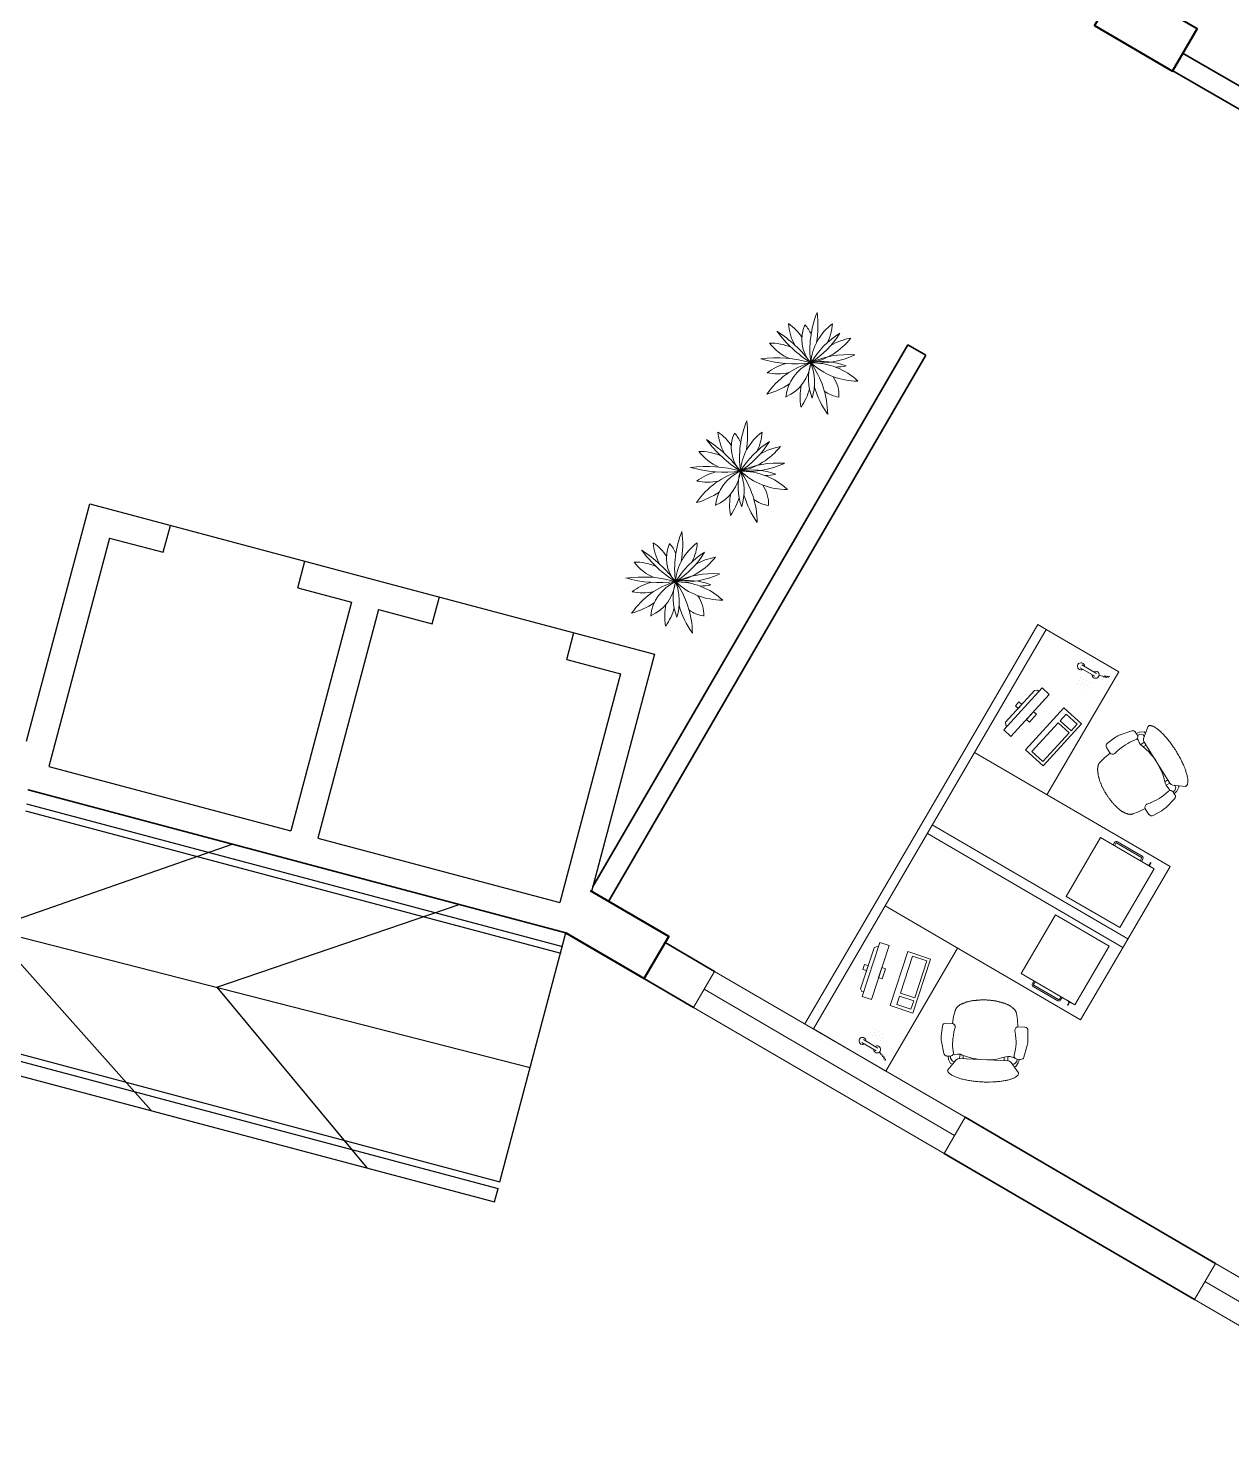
# Model space of a CAD drawing. Header units: millimetres. Extents: x 3079 to 579737, y 1565 to 1161826.
# Drawn here: x 113095 to 121745, y 918477 to 928593 of the extents above; entities that cross this region are included whole.
import ezdxf

# ---------------------------------------------------------------- set-up
doc = ezdxf.new("R2010")
doc.units = ezdxf.units.MM
for name, color, linetype, lineweight in [('1', 7, 'Continuous', 35), ('A_COL', 250, 'Continuous', 40), ('SILL', 251, 'Continuous', 18), ('WINDOW', 252, 'Continuous', 15)]:
    doc.layers.add(name, color=color, linetype=linetype, lineweight=lineweight)
doc.layers.add('FURNITURE', color=253, linetype='Continuous', lineweight=5, transparency=0.05)
doc.layers.add('TREES', color=72, linetype='Continuous', lineweight=5, transparency=0.05)

# ---------------------------------------------------------------- blocks, each defined once
blk = doc.blocks.new('AP00XXXX$0$A$C53421247')
at = {"color": 0}
for p, q in [((82, 595), (83, 598)), ((82, 593), (82, 595)), ((140, 501), (82, 587)), ((83, 598), (85, 600)), ((85, 600), (87, 604)), ((87, 604), (90, 607)), ((90, 607), (92, 609)), ((92, 609), (95, 612)), ((95, 612), (99, 614)), ((99, 614), (103, 617)), ((103, 617), (106, 619)), ((106, 619), (111, 621)), ((111, 621), (115, 624)), ((115, 624), (120, 626)), ((120, 626), (126, 628)), ((126, 628), (132, 630)), ((132, 630), (137, 632)), ((137, 632), (144, 634)), ((144, 634), (149, 636)), ((149, 636), (157, 638)), ((157, 638), (163, 639)), ((163, 639), (170, 641)), ((170, 641), (178, 643)), ((178, 643), (186, 644)), ((186, 644), (194, 646)), ((194, 646), (202, 647)), ((202, 647), (210, 648)), ((210, 648), (219, 649)), ((219, 649), (227, 650)), ((227, 650), (236, 651)), ((236, 651), (245, 652)), ((245, 652), (254, 652)), ((254, 652), (263, 653)), ((263, 653), (273, 653)), ((273, 653), (282, 654)), ((282, 654), (292, 654)), ((292, 654), (302, 654)), ((302, 654), (311, 654)), ((311, 654), (321, 654)), ((321, 654), (331, 654)), ((331, 654), (341, 654)), ((341, 654), (351, 653)), ((351, 653), (361, 653)), ((361, 653), (371, 652)), ((371, 652), (381, 652)), ((381, 652), (390, 651)), ((390, 651), (401, 650)), ((401, 650), (410, 649)), ((410, 649), (420, 648)), ((420, 648), (430, 646)), ((430, 646), (439, 646)), ((439, 646), (449, 644)), ((449, 644), (458, 642)), ((458, 642), (468, 641)), ((468, 641), (477, 639)), ((477, 639), (486, 637)), ((486, 637), (495, 636)), ((495, 636), (504, 634)), ((504, 634), (513, 632)), ((513, 632), (520, 630)), ((520, 630), (529, 627)), ((529, 627), (537, 625)), ((537, 625), (545, 623)), ((545, 623), (552, 620)), ((552, 620), (559, 618)), ((559, 618), (566, 616)), ((566, 616), (573, 614)), ((573, 614), (580, 611)), ((580, 611), (586, 608)), ((586, 608), (592, 605)), ((592, 605), (597, 603)), ((597, 603), (603, 600)), ((603, 600), (608, 597)), ((608, 597), (613, 595)), ((613, 595), (617, 591)), ((617, 591), (621, 588)), ((621, 588), (625, 586)), ((625, 586), (629, 582)), ((629, 582), (632, 580)), ((632, 580), (635, 576)), ((635, 576), (637, 574)), ((637, 574), (639, 571)), ((639, 571), (641, 568)), ((641, 568), (642, 565)), ((642, 565), (643, 562)), ((643, 562), (644, 559)), ((7, 368), (36, 460)), ((90, 476), (63, 478)), ((73, 477), (80, 503)), ((80, 503), (99, 534)), ((95, 493), (93, 475)), ((113, 514), (95, 493)), ((99, 534), (115, 538)), ((113, 453), (100, 394)), ((120, 459), (111, 457)), ((127, 514), (113, 514)), ((123, 459), (120, 459)), ((145, 454), (123, 459)), ((134, 510), (127, 514)), ((151, 491), (140, 501)), ((160, 452), (145, 454)), ((165, 488), (151, 491)), ((168, 452), (160, 452)), ((166, 452), (165, 488)), ((550, 463), (165, 488)), ((184, 457), (168, 452)), ((255, 473), (184, 457)), ((195, 486), (192, 459)), ((264, 474), (255, 473)), ((327, 478), (264, 474)), ((373, 474), (327, 478)), ((434, 465), (373, 474)), ((461, 459), (434, 465)), ((496, 446), (461, 459)), ((520, 465), (518, 438)), ((545, 430), (550, 463)), ((550, 463), (564, 465)), ((564, 465), (576, 474)), ((576, 474), (643, 549)), ((585, 483), (591, 485)), ((591, 485), (604, 482)), ((604, 482), (620, 461)), ((618, 502), (606, 508)), ((633, 471), (618, 502)), ((620, 461), (621, 444)), ((636, 460), (633, 471)), ((638, 443), (636, 460)), ((644, 559), (645, 556)), ((645, 556), (645, 553)), ((529, 434), (496, 446)), ((545, 430), (529, 434)), ((564, 429), (545, 430)), ((588, 432), (564, 429)), ((591, 432), (588, 432)), ((597, 428), (591, 432)), ((595, 413), (600, 364)), ((650, 442), (623, 444)), ((690, 327), (673, 421)), ((2, 245), (0, 325)), ((97, 312), (98, 282)), ((98, 280), (103, 245)), ((588, 250), (580, 218)), ((593, 282), (588, 252)), ((682, 205), (691, 283)), ((26, 220), (76, 217)), ((83, 159), (80, 217)), ((90, 114), (83, 159)), ((90, 111), (90, 114)), ((577, 82), (590, 128)), ((590, 128), (600, 187)), ((602, 186), (655, 183)), ((90, 110), (90, 111)), ((91, 107), (90, 110)), ((92, 105), (91, 107)), ((92, 102), (92, 105)), ((93, 100), (92, 102)), ((94, 98), (93, 100)), ((95, 96), (94, 98)), ((96, 93), (95, 96)), ((97, 91), (96, 93)), ((99, 89), (97, 91)), ((100, 87), (99, 89)), ((101, 84), (100, 87)), ((103, 82), (101, 84)), ((105, 80), (103, 82)), ((107, 78), (105, 80)), ((109, 76), (107, 78)), ((111, 73), (109, 76)), ((113, 72), (111, 73)), ((116, 69), (113, 72)), ((118, 67), (116, 69)), ((120, 65), (118, 67)), ((123, 63), (120, 65)), ((125, 60), (123, 63)), ((128, 59), (125, 60)), ((132, 57), (128, 59)), ((135, 54), (132, 57)), ((138, 53), (135, 54)), ((141, 51), (138, 53)), ((144, 49), (141, 51)), ((148, 47), (144, 49)), ((151, 45), (148, 47)), ((155, 44), (151, 45)), ((158, 42), (155, 44)), ((162, 40), (158, 42)), ((165, 38), (162, 40)), ((169, 36), (165, 38)), ((173, 34), (169, 36)), ((178, 33), (173, 34)), ((182, 31), (178, 33)), ((186, 30), (182, 31)), ((190, 28), (186, 30)), ((194, 27), (190, 28)), ((199, 25), (194, 27)), ((204, 24), (199, 25)), ((207, 22), (204, 24)), ((212, 21), (207, 22)), ((217, 19), (212, 21)), ((221, 18), (217, 19)), ((226, 17), (221, 18)), ((231, 16), (226, 17)), ((236, 15), (231, 16)), ((241, 14), (236, 15)), ((246, 13), (241, 14)), ((250, 11), (246, 13)), ((256, 10), (250, 11)), ((261, 9), (256, 10)), ((266, 8), (261, 9)), ((271, 8), (266, 8)), ((276, 7), (271, 8)), ((281, 6), (276, 7)), ((287, 5), (281, 6)), ((291, 4), (287, 5)), ((297, 4), (291, 4)), ((302, 4), (297, 4)), ((307, 2), (302, 4)), ((313, 2), (307, 2)), ((318, 2), (313, 2)), ((323, 1), (318, 2)), ((328, 1), (323, 1)), ((334, 1), (328, 1)), ((339, 1), (334, 1)), ((344, 0), (339, 1)), ((350, 1), (344, 0)), ((356, 0), (350, 1)), ((360, 0), (356, 0)), ((366, 0), (360, 0)), ((371, 0), (366, 0)), ((376, 1), (371, 0)), ((382, 0), (376, 1)), ((387, 1), (382, 0)), ((392, 1), (387, 1)), ((397, 1), (392, 1)), ((402, 1), (397, 1)), ((407, 2), (402, 1)), ((412, 2), (407, 2)), ((417, 3), (412, 2)), ((423, 3), (417, 3)), ((427, 4), (423, 3)), ((432, 4), (427, 4)), ((437, 6), (432, 4)), ((442, 6), (437, 6)), ((447, 7), (442, 6)), ((451, 8), (447, 7)), ((455, 9), (451, 8)), ((460, 9), (455, 9)), ((465, 10), (460, 9)), ((469, 12), (465, 10)), ((474, 12), (469, 12)), ((478, 13), (474, 12)), ((482, 15), (478, 13)), ((486, 16), (482, 15)), ((490, 17), (486, 16)), ((494, 18), (490, 17)), ((498, 19), (494, 18)), ((502, 21), (498, 19)), ((506, 22), (502, 21)), ((510, 23), (506, 22)), ((514, 25), (510, 23)), ((517, 27), (514, 25)), ((520, 28), (517, 27)), ((524, 30), (520, 28)), ((528, 31), (524, 30)), ((530, 33), (528, 31)), ((533, 35), (530, 33)), ((537, 36), (533, 35)), ((539, 38), (537, 36)), ((542, 40), (539, 38)), ((545, 42), (542, 40)), ((547, 43), (545, 42)), ((550, 46), (547, 43)), ((552, 47), (550, 46)), ((555, 49), (552, 47)), ((557, 51), (555, 49)), ((559, 53), (557, 51)), ((561, 55), (559, 53)), ((563, 57), (561, 55)), ((565, 59), (563, 57)), ((567, 61), (565, 59)), ((568, 63), (567, 61)), ((569, 65), (568, 63)), ((571, 67), (569, 65)), ((572, 70), (571, 67)), ((573, 71), (572, 70)), ((574, 74), (573, 71)), ((575, 76), (574, 74)), ((576, 78), (575, 76)), ((577, 81), (576, 78)), ((577, 82), (577, 81))]:
    blk.add_line(p, q, dxfattribs=at)
for centre, radius, start, end in [((88, 591), 6.35, 164.3929, 214.029), ((60, 452), 25.4, 85.1777, 163.418), ((87, 451), 25.4, 6.3757, 85.1777), ((638, 553), 6.35, 318.2555, 357.1149), ((153, 324), 152, 163.1174, 179.4456), ((446, 342), 350, 171.2066, 184.7536), ((251, 353), 350, 348.2663, 1.8132), ((620, 418), 25.4, 85.208, 169.2349), ((620, 418), 25.4, 169.2349, 190.8913), ((648, 417), 25.4, 9.9024, 85.208), ((28, 245), 25.4, 180.1777, 266.5099), ((78, 242), 25.4, 266.5099, 4.8356), ((124, 283), 25.4, 182.6801, 187.8199), ((563, 256), 25.4, 345.2, 350.3398), ((539, 300), 152, 353.5743, 9.9024), ((604, 212), 25.4, 165.2, 266.5099), ((657, 209), 25.4, 266.5099, 353.5743)]:
    blk.add_arc(centre, radius, start, end, dxfattribs=at)

msp = doc.modelspace()

# ---------------------------------------------------------------- linework, layer by layer
for p, q in [((113084, 923469), (113538, 925174)), ((113538, 925174), (115567, 924634)), ((114066, 924827), (114118, 925020)), ((113680, 924929), (113243, 923287)), ((113680, 924929), (114066, 924827)), ((115033, 924570), (115084, 924763)), ((115567, 924634), (117597, 924094)), ((115033, 924570), (115419, 924467)), ((115999, 924312), (116051, 924506)), ((115419, 924467), (114982, 922824)), ((115613, 924415), (115176, 922772)), ((115613, 924415), (115999, 924312)), ((116966, 924055), (117017, 924249)), ((116966, 924055), (117352, 923953)), ((117597, 924094), (117143, 922389)), ((117352, 923953), (116915, 922310)), ((113243, 923287), (114982, 922824)), ((115028, 922605), (113095, 923119)), ((113095, 923119), (116960, 922091)), ((113082, 923019), (116935, 921994)), ((113075, 922969), (116922, 921946)), ((112817, 922119), (114562, 922729)), ((115176, 922772), (116915, 922310)), ((116960, 922091), (115028, 922605)), ((115028, 922605), (116960, 922091)), ((114451, 921701), (116193, 922295)), ((112816, 922119), (116703, 921124)), ((112817, 922119), (113978, 920816)), ((116485, 920303), (116960, 922091)), ((114451, 921701), (115528, 920402)), ((112833, 921119), (116446, 920158)), ((116446, 920158), (116472, 920255))]:
    msp.add_line(p, q)
for points in [[(103095, 921269), (106086, 921269), (112853, 921269), (116485, 920303)], [(103095, 921219), (106086, 921219), (112846, 921219), (116472, 920255)]]:
    msp.add_lwpolyline(points)
at = {"layer": '1'}
for p, q in [((120824, 928574), (120824, 928574)), ((120889, 928536), (120888, 928536)), ((121395, 928412), (126203, 925622)), ((121322, 928287), (126127, 925493)), ((117151, 922419), (119417, 926318)), ((117266, 922318), (119547, 926243)), ((119547, 926243), (119417, 926318)), ((113095, 923119), (116960, 922091)), ((116960, 922091), (117877, 921556)), ((116960, 922091), (116960, 922091)), ((117673, 922022), (118028, 921815)), ((119828, 920766), (121628, 919716)), ((119677, 920507), (121477, 919457))]:
    msp.add_line(p, q, dxfattribs=at)
at = {"layer": 'A_COL'}
msp.add_lwpolyline([(120935, 928914), (120759, 928612), (121320, 928284), (121497, 928587)], close=True, dxfattribs=at)
msp.add_lwpolyline([(116960, 922091), (116960, 922091), (117522, 921763), (117698, 922066), (117137, 922393)], dxfattribs=at)
at = {"layer": 'FURNITURE'}
for p, q in [((120351, 924307), (119514, 922872)), ((120351, 924307), (119514, 922872)), ((120351, 924307), (120412, 924272)), ((120412, 924272), (119575, 922836)), ((120932, 923968), (120412, 924272)), ((120667, 924017), (120772, 923956)), ((120932, 923968), (120416, 923084)), ((120650, 923905), (120650, 923905)), ((120655, 923996), (120760, 923935)), ((120661, 923925), (120661, 923925)), ((120681, 923914), (120681, 923914)), ((120700, 923902), (120700, 923902)), ((120791, 923941), (120819, 923935)), ((120821, 923928), (120832, 923938)), ((120832, 923927), (120843, 923938)), ((120842, 923927), (120854, 923937)), ((120853, 923926), (120865, 923936)), ((120119, 923605), (120327, 923834)), ((120327, 923834), (120349, 923835)), ((120358, 923826), (120349, 923835)), ((120638, 923886), (120638, 923886)), ((120658, 923874), (120658, 923874)), ((120669, 923894), (120669, 923894)), ((120677, 923863), (120677, 923863)), ((120689, 923882), (120689, 923882)), ((120697, 923851), (120697, 923851)), ((120708, 923871), (120708, 923871)), ((120720, 923891), (120720, 923891)), ((120538, 923709), (120263, 923407)), ((120665, 923593), (120538, 923709)), ((120120, 923584), (120119, 923605)), ((120497, 923600), (120309, 923394)), ((120390, 923291), (120665, 923593)), ((120576, 923528), (120497, 923600)), ((120555, 923664), (120511, 923616)), ((120511, 923616), (120591, 923544)), ((120634, 923592), (120555, 923664)), ((120129, 923575), (120120, 923584)), ((120388, 923322), (120576, 923528)), ((120591, 923544), (120634, 923592)), ((120263, 923407), (120390, 923291)), ((120309, 923394), (120388, 923322)), ((119896, 923387), (121301, 922568)), ((118677, 921437), (119514, 922872)), ((118677, 921437), (119514, 922872)), ((118677, 921437), (119514, 922872)), ((118738, 921401), (119575, 922836)), ((118738, 921401), (119575, 922836)), ((119557, 922806), (120962, 921987)), ((119592, 922867), (120997, 922048)), ((120893, 922723), (120903, 922740)), ((120893, 922723), (120893, 922723)), ((120901, 922718), (120911, 922735)), ((120901, 922718), (120901, 922718)), ((120918, 922737), (121095, 922634)), ((120923, 922746), (121100, 922643)), ((121097, 922627), (121087, 922610)), ((121087, 922610), (121087, 922610)), ((121106, 922622), (121095, 922605)), ((121095, 922605), (121095, 922605)), ((121152, 922581), (121153, 922583)), ((121152, 922582), (121153, 922581)), ((121152, 922580), (121152, 922581)), ((121152, 922581), (121154, 922580)), ((121153, 922583), (121160, 922595)), ((121154, 922583), (121153, 922581)), ((121160, 922595), (121154, 922583)), ((121155, 922582), (121154, 922580)), ((121155, 922582), (121154, 922580)), ((121162, 922593), (121155, 922582)), ((121162, 922593), (121155, 922582)), ((121157, 922590), (121157, 922590)), ((121158, 922591), (121160, 922589)), ((121159, 922589), (121159, 922589)), ((121160, 922595), (121162, 922597)), ((121161, 922596), (121160, 922595)), ((121160, 922595), (121162, 922594)), ((121161, 922596), (121161, 922596)), ((121162, 922597), (121164, 922596)), ((121164, 922596), (121162, 922593)), ((121163, 922595), (121162, 922593)), ((121163, 922595), (121163, 922595)), ((121301, 922568), (120980, 922017)), ((121139, 922580), (121139, 922580)), ((121142, 922580), (121139, 922580)), ((121139, 922580), (121160, 922568)), ((121139, 922580), (121159, 922568)), ((121142, 922580), (121142, 922579)), ((121142, 922580), (121158, 922571)), ((121142, 922580), (121158, 922570)), ((121149, 922576), (121152, 922580)), ((121154, 922579), (121151, 922575)), ((121154, 922580), (121154, 922580)), ((121154, 922580), (121154, 922579)), ((121158, 922571), (121158, 922570)), ((121158, 922570), (121160, 922568)), ((121159, 922568), (121160, 922568)), ((119254, 922286), (120658, 921467)), ((119174, 921985), (119077, 921690)), ((119193, 921994), (119174, 921985)), ((119205, 921990), (119193, 921994)), ((119258, 921098), (119774, 921982)), ((120658, 921467), (120980, 922017)), ((119290, 921569), (119417, 921957)), ((119364, 921658), (119451, 921923)), ((119417, 921957), (119580, 921903)), ((119451, 921923), (119553, 921890)), ((119580, 921903), (119453, 921515)), ((119553, 921890), (119466, 921624)), ((119077, 921690), (119087, 921671)), ((119099, 921668), (119087, 921671)), ((120322, 921745), (120312, 921728)), ((120318, 921707), (120495, 921604)), ((120331, 921740), (120321, 921723)), ((120322, 921745), (120322, 921745)), ((120323, 921716), (120500, 921613)), ((120331, 921740), (120331, 921740)), ((119337, 921576), (119357, 921637)), ((119439, 921543), (119337, 921576)), ((119357, 921637), (119459, 921604)), ((119466, 921624), (119364, 921658)), ((119459, 921604), (119439, 921543)), ((120506, 921615), (120517, 921632)), ((120515, 921610), (120525, 921627)), ((120517, 921632), (120517, 921632)), ((120525, 921627), (120525, 921627)), ((120566, 921576), (120564, 921573)), ((120564, 921573), (120566, 921572)), ((120565, 921574), (120566, 921576)), ((120565, 921574), (120565, 921574)), ((120566, 921576), (120573, 921587)), ((120572, 921587), (120566, 921576)), ((120566, 921575), (120568, 921574)), ((120566, 921572), (120568, 921575)), ((120567, 921573), (120568, 921575)), ((120567, 921573), (120567, 921573)), ((120569, 921602), (120568, 921601)), ((120570, 921599), (120568, 921601)), ((120568, 921601), (120589, 921589)), ((120568, 921575), (120574, 921586)), ((120568, 921575), (120574, 921586)), ((120568, 921580), (120570, 921579)), ((120569, 921602), (120589, 921590)), ((120569, 921581), (120569, 921581)), ((120570, 921599), (120570, 921599)), ((120570, 921599), (120586, 921589)), ((120570, 921599), (120586, 921590)), ((120571, 921580), (120571, 921579)), ((120574, 921590), (120572, 921587)), ((120573, 921587), (120574, 921589)), ((120573, 921589), (120574, 921589)), ((120576, 921594), (120574, 921590)), ((120574, 921590), (120574, 921590)), ((120574, 921590), (120576, 921589)), ((120574, 921586), (120576, 921589)), ((120574, 921586), (120575, 921588)), ((120575, 921588), (120575, 921588)), ((120576, 921589), (120578, 921593)), ((120576, 921589), (120576, 921589)), ((120586, 921590), (120589, 921589)), ((120586, 921589), (120586, 921590)), ((120589, 921590), (120589, 921589)), ((119453, 921515), (119290, 921569)), ((118677, 921437), (118738, 921401)), ((119258, 921098), (118738, 921401)), ((119174, 921375), (119174, 921375)), ((119185, 921394), (119185, 921394)), ((119205, 921383), (119205, 921383)), ((119224, 921371), (119224, 921371)), ((119085, 921304), (119190, 921243)), ((119097, 921325), (119202, 921264)), ((119162, 921355), (119162, 921355)), ((119182, 921344), (119182, 921344)), ((119193, 921363), (119193, 921363)), ((119201, 921332), (119201, 921332)), ((119213, 921352), (119213, 921352)), ((119221, 921321), (119221, 921321)), ((119233, 921340), (119233, 921340)), ((119244, 921360), (119244, 921360)), ((119212, 921234), (119231, 921213)), ((119238, 921215), (119235, 921200)), ((119244, 921205), (119241, 921190)), ((119250, 921196), (119247, 921181)), ((119256, 921187), (119253, 921172))]:
    msp.add_line(p, q, dxfattribs=at)
for points in [[(120158, 923503), (120433, 923804), (120381, 923852), (120106, 923550)], [(120210, 923705), (120236, 923733), (120215, 923752), (120190, 923724)], [(120291, 923606), (120342, 923662), (120321, 923681), (120270, 923625)], [(120554, 922354), (120801, 922777), (121187, 922552), (120940, 922129)], [(120477, 922221), (120231, 921799), (120616, 921574), (120863, 921997)], [(119282, 922001), (119155, 921613), (119088, 921635), (119215, 922023)], [(119131, 921856), (119120, 921820), (119093, 921828), (119105, 921864)], [(119257, 921834), (119233, 921762), (119207, 921771), (119230, 921843)]]:
    msp.add_lwpolyline(points, close=True, dxfattribs=at)
for centre, radius, start, end in [((120661, 924007), 25.4, 358.2401, 301.2572), ((120766, 923946), 25.4, 178.2401, 121.2572), ((120916, 922733), 15.1, 59.7487, 149.7487), ((120916, 922733), 5.02, 59.7487, 149.7487), ((121093, 922630), 5.02, 329.7487, 59.7487), ((121093, 922630), 15.1, 329.7487, 59.7487), ((121130, 922541), 41.2, 61.3979, 72.429), ((121130, 922541), 40.9, 58.087, 61.4103), ((121130, 922541), 41.2, 47.0683, 58.0994), ((120325, 921720), 15.1, 149.7487, 239.7487), ((120325, 921720), 5.02, 149.7487, 239.7487), ((120502, 921617), 15.1, 239.7487, 329.7487), ((120502, 921617), 5.02, 239.7487, 329.7487), ((120598, 921629), 41.2, 227.0683, 238.0994), ((120598, 921629), 40.9, 238.087, 241.4103), ((120598, 921629), 41.2, 241.3979, 252.429), ((119091, 921315), 25.4, 358.2401, 301.2572), ((119196, 921254), 25.4, 178.2401, 121.2572)]:
    msp.add_arc(centre, radius, start, end, dxfattribs=at)
at = {"layer": 'SILL'}
for p, q in [((118028, 921815), (119828, 920766)), ((117877, 921556), (119677, 920507)), ((121628, 919716), (123308, 918736)), ((121477, 919457), (123156, 918477))]:
    msp.add_line(p, q, dxfattribs=at)
at = {"layer": 'TREES'}
for centre, radius, start, end in [((119422, 926283), 709, 157.9745, 187.6991), ((118062, 926454), 709, 350.2861, 7.6991), ((118341, 926158), 380, 34.1854, 55.0337), ((118937, 926500), 380, 184.6144, 208.6926), ((118907, 926357), 253, 155.5328, 221.9453), ((118489, 926293), 253, 23.2839, 41.9453), ((119103, 926158), 385, 126.2366, 175.5237), ((118492, 926499), 385, 334.6443, 355.5237), ((118431, 925965), 365, 66.3876, 91.4044), ((118711, 926553), 365, 217.7343, 246.5513), ((118005, 925665), 885, 36.2562, 57.9103), ((119190, 926939), 885, 216.2562, 237.9103), ((118367, 926743), 657, 302.4479, 328.7105), ((119281, 925847), 657, 122.4479, 148.7105), ((118626, 926661), 482, 281.2054, 322.1916), ((119100, 925893), 482, 101.2054, 119.3927), ((118475, 925346), 877, 73.8469, 97.4626), ((118986, 925607), 640, 85.5391, 114.6268), ((118769, 926826), 640, 265.5391, 294.6268), ((118605, 927058), 877, 253.8469, 277.4626), ((118870, 925645), 564, 105.4903, 145.7263), ((118641, 925811), 385, 105.0191, 127.5292), ((118418, 926220), 303, 293.8981, 354.104), ((118842, 925911), 303, 113.8981, 174.104), ((119088, 926074), 385, 162.7458, 201.4439), ((118809, 925750), 447, 68.4565, 101.5379), ((118182, 925807), 659, 1.0347, 35.3335), ((119051, 926539), 482, 226.5624, 270.8436), ((118727, 925706), 482, 46.5624, 90.8436), ((118361, 926047), 385, 342.7458, 21.4439), ((118884, 926604), 447, 271.7019, 281.5379), ((118253, 926506), 564, 285.4903, 303.6876), ((118485, 926494), 385, 258.242, 281.2871), ((119080, 925941), 438, 168.8253, 189.2585), ((118684, 925953), 238, 357.3463, 34.3867), ((118288, 926118), 438, 325.5383, 344.4558), ((119378, 926200), 659, 196.0441, 215.3335), ((118957, 926177), 238, 233.6976, 261.4479), ((118916, 925504), 709, 157.9745, 187.6991), ((117556, 925675), 709, 350.2861, 7.6991), ((117499, 924886), 885, 36.2562, 57.9103), ((118684, 926160), 885, 216.2562, 237.9103), ((117835, 925379), 380, 34.1854, 55.0337), ((118431, 925721), 380, 184.6144, 208.6926), ((118401, 925578), 253, 155.5328, 221.9453), ((117983, 925514), 253, 23.2839, 41.9453), ((118597, 925379), 385, 126.2366, 175.5237), ((117861, 925964), 657, 302.4479, 328.7105), ((118775, 925068), 657, 122.4479, 148.7105), ((117986, 925720), 385, 334.6443, 355.5237), ((117925, 925186), 365, 66.3876, 91.4044), ((118204, 925774), 365, 217.7343, 246.5513), ((118120, 925883), 482, 281.2054, 322.1916), ((118594, 925114), 482, 101.2054, 119.3927), ((117969, 924567), 877, 73.8469, 97.4626), ((118099, 926279), 877, 253.8469, 277.4626), ((118480, 924828), 640, 85.5391, 114.6268), ((118263, 926047), 640, 265.5391, 294.6268), ((118303, 924971), 447, 68.4565, 101.5379), ((118364, 924866), 564, 105.4903, 145.7263), ((118135, 925032), 385, 105.0191, 127.5292), ((117979, 925715), 385, 258.242, 281.2871), ((117912, 925441), 303, 293.8981, 354.104), ((118336, 925132), 303, 113.8981, 174.104), ((118581, 925295), 385, 162.7458, 201.4439), ((117676, 925028), 659, 1.0347, 35.3335), ((118545, 925760), 482, 226.5624, 270.8436), ((118221, 924927), 482, 46.5624, 90.8436), ((117855, 925269), 385, 342.7458, 21.4439), ((118378, 925825), 447, 271.7019, 281.5379), ((117747, 925727), 564, 285.4903, 303.6876), ((118574, 925162), 438, 168.8253, 189.2585), ((117782, 925339), 438, 325.5383, 344.4558), ((118872, 925421), 659, 196.0441, 215.3335), ((118178, 925174), 238, 357.3463, 34.3867), ((118451, 925398), 238, 233.6976, 261.4479), ((118450, 924710), 709, 157.9745, 187.6991), ((117090, 924881), 709, 350.2861, 7.6991), ((117033, 924091), 885, 36.2562, 57.9103), ((118218, 925365), 885, 216.2562, 237.9103), ((117369, 924584), 380, 34.1854, 55.0337), ((117965, 924926), 380, 184.6144, 208.6926), ((117935, 924784), 253, 155.5328, 221.9453), ((117517, 924719), 253, 23.2839, 41.9453), ((118131, 924585), 385, 126.2366, 175.5237), ((117395, 925169), 657, 302.4479, 328.7105), ((118309, 924273), 657, 122.4479, 148.7105), ((117520, 924925), 385, 334.6443, 355.5237), ((117459, 924391), 365, 66.3876, 91.4044), ((117738, 924979), 365, 217.7343, 246.5513), ((117654, 925088), 482, 281.2054, 322.1916), ((118128, 924319), 482, 101.2054, 119.3927), ((117503, 923772), 877, 73.8469, 97.4626), ((117633, 925485), 877, 253.8469, 277.4626), ((117898, 924071), 564, 105.4903, 145.7263), ((117669, 924238), 385, 105.0191, 127.5292), ((117446, 924646), 303, 293.8981, 354.104), ((117870, 924337), 303, 113.8981, 174.104), ((118115, 924500), 385, 162.7458, 201.4439), ((118014, 924033), 640, 85.5391, 114.6268), ((117797, 925252), 640, 265.5391, 294.6268), ((117837, 924177), 447, 68.4565, 101.5379), ((117210, 924233), 659, 1.0347, 35.3335), ((118079, 924965), 482, 226.5624, 270.8436), ((117755, 924132), 482, 46.5624, 90.8436), ((117389, 924474), 385, 342.7458, 21.4439), ((117513, 924920), 385, 258.242, 281.2871), ((117712, 924379), 238, 357.3463, 34.3867), ((117912, 925030), 447, 271.7019, 281.5379), ((117281, 924932), 564, 285.4903, 303.6876), ((118108, 924367), 438, 168.8253, 189.2585), ((117316, 924544), 438, 325.5383, 344.4558), ((118406, 924627), 659, 196.0441, 215.3335), ((117985, 924604), 238, 233.6976, 261.4479)]:
    msp.add_arc(centre, radius, start, end, dxfattribs=at)
at = {"layer": 'WINDOW'}
for p, q in [((117877, 921556), (118028, 921815)), ((117952, 921686), (119752, 920636)), ((119677, 920507), (119828, 920766)), ((121477, 919457), (121628, 919716)), ((121552, 919586), (123232, 918607))]:
    msp.add_line(p, q, dxfattribs=at)

# ---------------------------------------------------------------- block references
at = {"layer": 'FURNITURE'}
for p, xscale, yscale, zscale, rotation in [((120670, 923327), 0.9034715759433986, 0.9034715759433986, 0.9034715759433986, 305.6568796191001), ((119687, 921642), -0.903471576034104, 0.903471575882077, 0.9034715759031048, 173.8404288876443)]:
    msp.add_blockref('AP00XXXX$0$A$C53421247', p, dxfattribs=dict(at, xscale=xscale, yscale=yscale, zscale=zscale, rotation=rotation))

doc.saveas('drawing.dxf')
